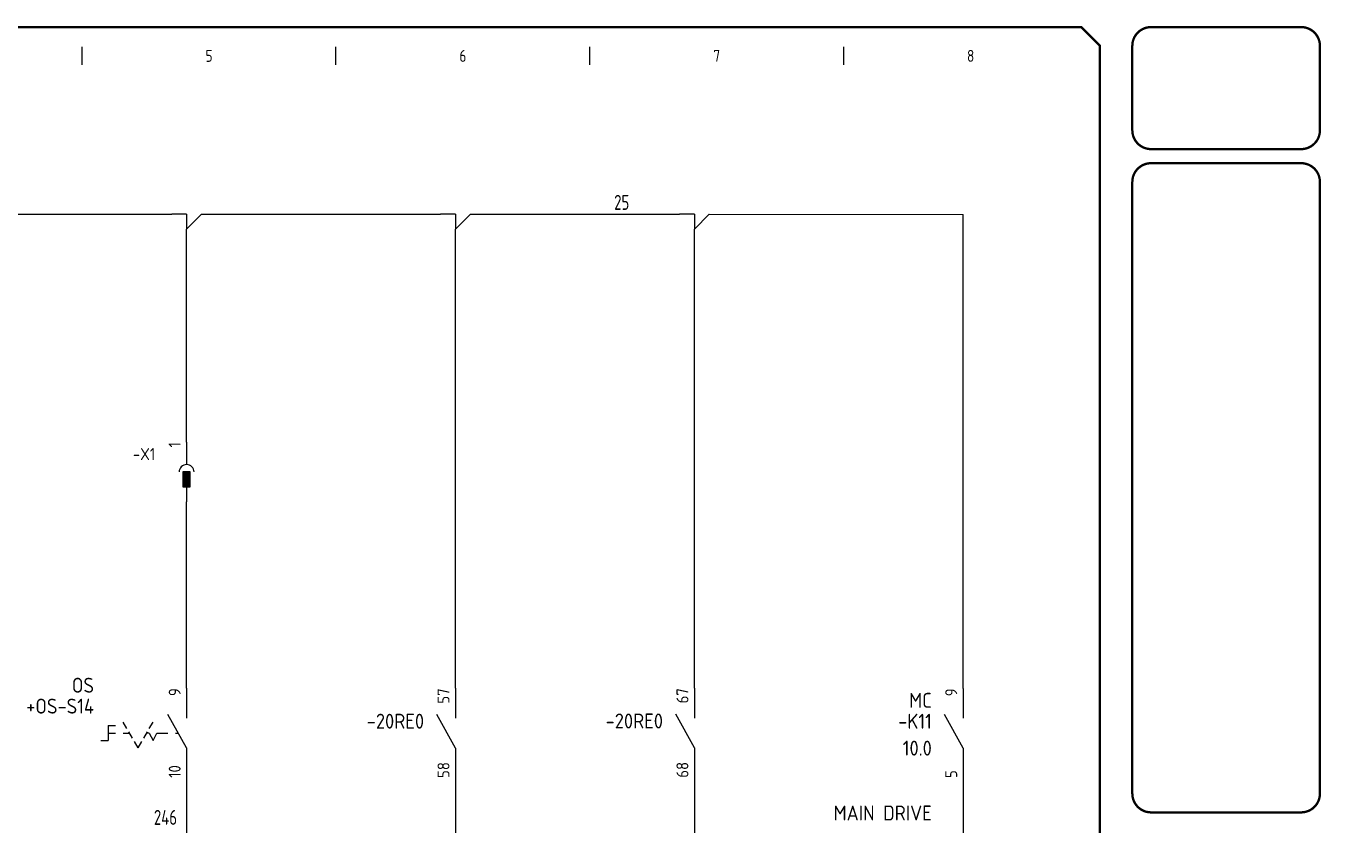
# Model space of a CAD drawing. Header units: millimetres. Extents: x 0 to 840, y 0 to 593.
# Drawn here: x 406.2 to 839.8, y 325.6 to 593 of the extents above; entities that cross this region are included whole.
import ezdxf
from ezdxf.enums import TextEntityAlignment as Align

# ---------------------------------------------------------------- set-up
doc = ezdxf.new("R2010")
doc.units = ezdxf.units.MM
doc.header["$LTSCALE"] = 10
doc.header["$MEASUREMENT"] = 0
for name, color, linetype in [('BLU_1.0mm^2', 5, 'Continuous'), ('BLU_1.5mm^2', 5, 'Continuous'), ('DESCCHILD', 7, 'Continuous'), ('LOC', 8, 'Continuous'), ('SYMS', 7, 'Continuous'), ('TAGS', 150, 'Continuous'), ('TERMS', 123, 'Continuous'), ('TITLE', 7, 'Continuous'), ('WIRENO', 72, 'Continuous'), ('XREFCHILD', 134, 'Continuous')]:
    doc.layers.add(name, color=color, linetype=linetype)
doc.styles.add('ITALIC', font='ITALIC')
doc.styles.add('SIMPLEX', font='simplex')
doc.styles.add('WD_IEC', font='isocp2.shx', dxfattribs={"width": 0.9, "height": 4})

# ---------------------------------------------------------------- blocks, each defined once
blk = doc.blocks.new('VSS112')
for p, q in [((0, 7.5), (0, 2.5)), ((0, -2.5), (-3.12, 3.12)), ((-13.12, 1.25), (-11.88, 1.25)), ((-13.12, 1.25), (-13.12, -1.25)), ((-13.12, 0), (-11.88, 0)), ((-10, 0.75), (-10.62, 1.83)), ((-10.62, 0), (-9.57, 0)), ((-9.06, -0.88), (-9.69, 0.21)), ((-7.19, -0.88), (-6.56, 0.21)), ((-6.25, 0), (-6.68, 0)), ((-6.25, 0.75), (-5.62, 1.83)), ((-6.25, 0), (-5.62, -1.25)), ((-5.62, -1.25), (-5, 0)), ((-5, 0), (-3.12, 0)), ((-1.88, 0), (-1.39, 0)), ((-14.38, -1.25), (-13.12, -1.25)), ((-8.12, -2.5), (-8.75, -1.42)), ((-8.12, -2.5), (-7.5, -1.42)), ((0, -2.5), (0, -7.5))]:
    blk.add_line(p, q)
at = {"style": 'WD_IEC'}
for tag, p in [('INST', (-15.5, 10.25)), ('LOC', (-15.5, 6.75)), ('TAG1', (-15.5, 3.25)), ('DESC1', (-15.5, -10.35)), ('DESC2', (-15.5, -13.85)), ('DESC3', (-15.5, -17.35))]:
    blk.add_attdef(tag, text='', height=2.5, dxfattribs=at).set_placement(p, align=Align.RIGHT)
at = {"style": 'WD_IEC', "flags": 8}
for tag, p in [('POS2', (-5.62, 3.5)), ('POS1', (-10.62, 3.5))]:
    blk.add_attdef(tag, text='', height=2, rotation=90, dxfattribs=at).set_placement(p, align=Align.MIDDLE_LEFT)
at = {"style": 'WD_IEC'}
blk.add_attdef('TERM01', text='', height=2, rotation=90, dxfattribs=at).set_placement((-1, 7.5), align=Align.RIGHT)
at = {"style": 'WD_IEC', "flags": 1}
for tag, p, height in [('X2TERM01', (0, 7.5), 0.32), ('CONTACT', (0.5, 4.5), 1), ('X1LINK', (0, 0), 0.32), ('X8TERM02', (0, -7.5), 0.32), ('ASSYCODE', (1, -9), 1), ('FAMILY', (1, -10.5), 1), ('CATDESC', (1, -12), 1)]:
    blk.add_attdef(tag, p, '', height=height, dxfattribs=at)
at = {"style": 'WD_IEC', "flags": 9}
for tag, p in [('MFG', (-16, -0.25)), ('CAT', (-16, -2.75))]:
    blk.add_attdef(tag, text='', height=1.5, dxfattribs=at).set_placement(p, align=Align.RIGHT)
at = {"style": 'WD_IEC'}
blk.add_attdef('TERM02', (-1, -7.5), '', height=2, rotation=90, dxfattribs=at)
at = {"lineweight": 15, "style": 'WD_IEC'}
blk.add_attdef('XREF', text='', height=2.5, dxfattribs=at).set_placement((-15.5, -6.35), align=Align.RIGHT)
blk.add_attdef('STATE', (1.25, -6.35), '', height=2.5, dxfattribs=at)
blk = doc.blocks.new('VCR21')
for p, q in [((0, 7.5), (0, 2.5)), ((0, -2.5), (-3.125, 3.125)), ((0, -2.5), (0, -7.5))]:
    blk.add_line(p, q)
at = {"style": 'WD_IEC'}
for tag, p in [('INST', (-5.25, 7.75)), ('LOC', (-5.25, 4.25)), ('TAG2', (-5.25, 0.75)), ('XREF', (-5.25, -3.75)), ('DESC1', (-5.25, -7.6)), ('DESC2', (-5.25, -11.1)), ('DESC3', (-5.25, -14.6))]:
    blk.add_attdef(tag, text='', height=2.5, dxfattribs=at).set_placement(p, align=Align.RIGHT)
blk.add_attdef('TERM01', text='', height=2, rotation=90, dxfattribs=at).set_placement((-1, 7.5), align=Align.RIGHT)
at = {"style": 'WD_IEC', "flags": 1}
for tag, p, height in [('X2TERM01', (0, 7.5), 0.32), ('X4LINK', (-2, 0), 0.32), ('X1LINK', (-0.5, 0), 0.32), ('CONTACT', (4, -3.5), 1), ('FAMILY', (4, -5), 1), ('X8TERM02', (0, -7.5), 0.32)]:
    blk.add_attdef(tag, p, '', height=height, dxfattribs=at)
at = {"style": 'WD_IEC'}
blk.add_attdef('TERM02', (-1, -7.5), '', height=2, rotation=90, dxfattribs=at)
blk = doc.blocks.new('acade_title')
at = {"layer": 'SYMS'}
for p, q in [((425, 580), (425, 586)), ((510, 580), (510, 586)), ((595, 580), (595, 586)), ((680, 580), (680, 586))]:
    blk.add_line(p, q, dxfattribs=at)
at = {"layer": 'TITLE'}
blk.add_line((765.79, 586.36), (765.79, 551.29), dxfattribs=at)
at = {"layer": 'TITLE', "const_width": 0.784}
blk.add_lwpolyline([(765.79, 7.07), (765.79, 586.36), (759.5, 592.64), (7.07, 592.64), (0.79, 586.36), (0.79, 7.07), (7.07, 0.79), (759.5, 0.79)], close=True, dxfattribs=at)
for points in [[(782.91, 592.64, 0.414214), (776.63, 586.36, 0.414214)], [(839.44, 586.36, 0.414214), (833.16, 592.64, 0.414214)], [(776.63, 558.09, 0.414214), (782.91, 551.81, 0.414214)], [(833.16, 551.81, 0.414214), (839.44, 558.09, 0.414214)], [(782.91, 547.1, 0.414214), (776.63, 540.82, 0.414214)], [(839.44, 540.82, 0.414214), (833.16, 547.1, 0.414214)], [(776.63, 336.15, 0.414214), (782.91, 329.87, 0.414214)], [(833.16, 329.87, 0.414214), (839.44, 336.15, 0.414214)]]:
    blk.add_lwpolyline(points, format="xyb", dxfattribs=at)
for points in [[(833.16, 592.64), (782.91, 592.64)], [(776.63, 586.36), (776.63, 558.09)], [(839.44, 586.36), (839.44, 558.09)], [(833.16, 551.81), (782.91, 551.81)], [(833.16, 547.1), (782.91, 547.1)], [(776.63, 540.82), (776.63, 336.15)], [(839.44, 540.82), (839.44, 336.15)], [(782.91, 329.87), (833.16, 329.87)]]:
    blk.add_lwpolyline(points, dxfattribs=at)
at = {"layer": 'SYMS', "style": 'WD_IEC', "width": 0.9}
for s, p in [('5', (467.5, 581)), ('6', (552.5, 581)), ('7', (637.5, 581)), ('8', (722.5, 581))]:
    blk.add_text(s, height=4, dxfattribs=at).set_placement(p, align=Align.CENTER)
at = {"layer": 'TITLE', "color": 1, "style": 'ITALIC'}
for tag, height, p in [('TITLE#1', 3, (806.47, 85.58)), ('TITLE#2', 3, (806.47, 80.5)), ('TITLE#3', 3, (806.47, 75.41)), ('TITLE#4', 3, (806.47, 70.33)), ('DWG#', 4, (806.47, 20.76))]:
    blk.add_attdef(tag, text='', height=height, dxfattribs=at).set_placement(p, align=Align.CENTER)
at = {"layer": 'TITLE', "color": 1, "style": 'SIMPLEX'}
blk.add_attdef('CAD#', (772.63, 49.19), '', height=2.5, rotation=90, dxfattribs=at)
at = {"layer": 'TITLE', "color": 1}
for tag, p, height, style in [('ENGINEER', (783.37, 49.19), 2.5, 'ITALIC'), ('CHKDBY', (813.2, 49.2), 2.5, 'ITALIC'), ('JOB#', (789.06, 41.3), 2.5, 'SIMPLEX'), ('DRAWNBY', (814.95, 41.3), 2.5, 'ITALIC'), ('SCALE', (786.29, 33.76), 2.5, 'SIMPLEX'), ('DATE', (812.8, 33.76), 2.5, 'SIMPLEX'), ('SHTS', (815.9, 6.29), 4, 'ITALIC')]:
    blk.add_attdef(tag, p, '', height=height, dxfattribs=dict(at, style=style))
at = {"layer": 'TITLE', "color": 1, "style": 'ITALIC'}
blk.add_attdef('SH#', text='', height=4, dxfattribs=at).set_placement((799.54, 6.29), align=Align.RIGHT)
at = {"layer": 'TITLE', "color": 7, "flags": 9}
blk.add_attdef('WD_TB', (782.91, 0.79), '', height=3.14, dxfattribs=at)
blk = doc.blocks.new('VC02JP1')
for p, q in [((0, 5), (0, 1.25)), ((0, -2.5), (0, -5))]:
    blk.add_line(p, q)
blk.add_lwpolyline([(0.62, 0), (-0.62, 0), (-0.62, -2.5), (0.62, -2.5)], close=True)
blk.add_arc((0, 0), 1.25, 0, 180)
blk.add_point((0, 0))
blk.add_solid([(0.62, -2.5), (0.62, 0), (-0.62, -2.5), (-0.62, 0)])
at = {"style": 'WD_IEC', "flags": 1}
for tag, p in [('INST', (-5.25, 8)), ('LOC', (-5.25, 5))]:
    blk.add_attdef(tag, text='', height=2, dxfattribs=at).set_placement(p, align=Align.RIGHT)
at = {"style": 'WD_IEC'}
blk.add_attdef('TERM01', text='', height=2, rotation=90, dxfattribs=at).set_placement((-1, 5), align=Align.RIGHT)
at = {"style": 'WD_IEC', "flags": 1}
for tag, p, height in [('X2TERM01', (0, 5), 0.32), ('X2TERMDESC01', (0, 4.48), 0.32), ('MFG', (2.75, 4), 1.5), ('CAT', (2.75, 1.5), 1.5), ('X4LINK', (-1.25, -1.25), 0.32), ('X1LINK', (1.25, -1.25), 0.32), ('ASSYCODE', (2.75, -2.75), 1), ('FAMILY', (2.75, -4.25), 1), ('X8TERM01', (0, -5), 0.32), ('X8TERMDESC01', (0, -5.52), 0.32), ('CATDESC', (2.75, -5.75), 1)]:
    blk.add_attdef(tag, p, '', height=height, dxfattribs=at)
at = {"style": 'WD_IEC'}
for tag, p in [('TAG2', (-5.25, 2)), ('DESC1', (-5.25, -5.1)), ('DESC2', (-5.25, -8.1)), ('DESC3', (-5.25, -11.1))]:
    blk.add_attdef(tag, text='', height=2, dxfattribs=at).set_placement(p, align=Align.RIGHT)
blk = doc.blocks.new('WD_WNH')
at = {"linetype": 'Continuous', "style": 'WD_IEC', "width": 0.8}
blk.add_attdef('WIRENO', text='', height=2.5, dxfattribs=at).set_placement((0, 0.75), align=Align.CENTER)
at = {"style": 'WD_IEC', "flags": 1}
for tag, p in [('W08USER', (0, 0.375)), ('W04USER', (0, 0.875)), ('W05USER', (0, 0.75)), ('W09USER', (0, 0.25)), ('W03USER', (0, 1)), ('W06USER', (0, 0.625)), ('W07USER', (0, 0.5)), ('W02USER', (0, 1.125)), ('W01USER', (0, 1.25)), ('W10USER', (0, 0.125))]:
    blk.add_attdef(tag, text='', height=0.08, dxfattribs=at).set_placement(p, align=Align.CENTER)
blk = doc.blocks.new('WD_WNV')
at = {"linetype": 'Continuous', "style": 'WD_IEC', "width": 0.8}
blk.add_attdef('WIRENO', text='', height=2.5, dxfattribs=at).set_placement((-1.6, 0), align=Align.MIDDLE_RIGHT)
at = {"style": 'WD_IEC', "flags": 1}
for tag, p in [('W08USER', (-1, 0.375)), ('W04USER', (-1, 0.875)), ('W05USER', (-1, 0.75)), ('W09USER', (-1, 0.25)), ('W03USER', (-1, 1)), ('W06USER', (-1, 0.625)), ('W07USER', (-1, 0.5)), ('W02USER', (-1, 1.125)), ('W01USER', (-1, 1.25)), ('W10USER', (-1, 0.125))]:
    blk.add_attdef(tag, text='', height=0.08, dxfattribs=at).set_placement(p, align=Align.CENTER)
blk = doc.blocks.new('HT0_184')
for p, q in [((0, 0), (-2.5, 0)), ((0, 0), (0, -2.5)), ((0, -2.5), (2.5, 0))]:
    blk.add_line(p, q)
at = {"style": 'WD_IEC', "flags": 1}
for tag, p in [('X4TERM01', (-2.5, 0)), ('X1TERM01', (2.5, 0)), ('X8TERM01', (0, -2.5)), ('WDWSEQ', (1.53, -1.26))]:
    blk.add_attdef(tag, p, '', height=0.4, dxfattribs=at)

msp = doc.modelspace()

# ---------------------------------------------------------------- linework, layer by layer
at = {"layer": 'BLU_1.0mm^2'}
for p, q in [((375, 529.99), (455, 530)), ((465, 530), (545.01, 529.99)), ((555.01, 529.99), (625, 529.99)), ((635, 529.99), (720, 529.98)), ((720, 371.36), (720, 529.98)), ((550.01, 371.38), (550.01, 524.99)), ((630, 371.45), (630, 524.99))]:
    msp.add_line(p, q, dxfattribs=at)
at = {"layer": 'BLU_1.5mm^2'}
for p, q in [((460, 453.77), (460, 525)), ((460, 371.42), (460, 433.77)), ((460, 341.42), (460, 314.95)), ((550.01, 341.38), (550.01, 157.86)), ((630, 341.45), (630, 158.3)), ((720, 341.36), (720, 223.32))]:
    msp.add_line(p, q, dxfattribs=at)

# ---------------------------------------------------------------- block references
at = {"layer": 'BLU_1.0mm^2', "xscale": 2, "yscale": 2, "zscale": 2}
for p in [(460, 530), (550.01, 529.99), (630, 529.99)]:
    msp.add_blockref('HT0_184', p, dxfattribs=at)
at = {"layer": 'SYMS'}
msp.add_blockref('acade_title', (0, 0), dxfattribs=at)
ref = msp.add_blockref('VC02JP1', (459.99, 443.77), dxfattribs=dict(at, xscale=2, yscale=2, zscale=2))
ref.add_attrib('TAG2', '-X1', dxfattribs={"layer": 'TAGS', "height": 4, "style": 'WD_IEC'}).set_placement((449.49, 447.77), align=Align.RIGHT)
ref.add_attrib('TERM01', '1', dxfattribs={"layer": 'TERMS', "height": 4, "rotation": 90, "style": 'WD_IEC'}).set_placement((457.99, 453.77), align=Align.RIGHT)
ref = msp.add_blockref('VSS112', (460, 356.42), dxfattribs=dict(at, xscale=2, yscale=2, zscale=2))
ref.add_attrib('TAG1', '+OS-S14', dxfattribs={"layer": 'TAGS', "height": 5, "style": 'WD_IEC'}).set_placement((429, 362.92), align=Align.RIGHT)
ref.add_attrib('LOC', 'OS', dxfattribs={"layer": 'LOC', "height": 5, "style": 'WD_IEC'}).set_placement((429, 369.92), align=Align.RIGHT)
ref.add_attrib('TERM01', '9', dxfattribs={"layer": 'TERMS', "height": 4, "rotation": 90, "style": 'WD_IEC'}).set_placement((458, 371.42), align=Align.RIGHT)
ref.add_attrib('TERM02', '10', (458, 341.42), dxfattribs={"layer": 'TERMS', "height": 4, "rotation": 90, "style": 'WD_IEC'})
ref = msp.add_blockref('VCR21', (550.01, 356.38), dxfattribs=dict(at, xscale=2, yscale=2, zscale=2))
ref.add_attrib('TAG2', '-20RE0', dxfattribs={"layer": 'TAGS', "height": 5, "style": 'WD_IEC'}).set_placement((539.51, 357.88), align=Align.RIGHT)
ref.add_attrib('TERM01', '57', dxfattribs={"layer": 'TERMS', "height": 4, "rotation": 90, "style": 'WD_IEC'}).set_placement((548.01, 371.38), align=Align.RIGHT)
ref.add_attrib('TERM02', '58', (548.01, 341.38), dxfattribs={"layer": 'TERMS', "height": 4, "rotation": 90, "style": 'WD_IEC'})
ref = msp.add_blockref('VCR21', (630, 356.45), dxfattribs=dict(at, xscale=2, yscale=2, zscale=2))
ref.add_attrib('TAG2', '-20RE0', dxfattribs={"layer": 'TAGS', "height": 5, "style": 'WD_IEC'}).set_placement((619.5, 357.95), align=Align.RIGHT)
ref.add_attrib('TERM01', '67', dxfattribs={"layer": 'TERMS', "height": 4, "rotation": 90, "style": 'WD_IEC'}).set_placement((628, 371.45), align=Align.RIGHT)
ref.add_attrib('TERM02', '68', (628, 341.45), dxfattribs={"layer": 'TERMS', "height": 4, "rotation": 90, "style": 'WD_IEC'})
ref = msp.add_blockref('VCR21', (720, 356.36), dxfattribs=dict(at, xscale=2, yscale=2, zscale=2))
ref.add_attrib('TAG2', '-K11', dxfattribs={"layer": 'TAGS', "height": 5, "style": 'WD_IEC'}).set_placement((709.5, 357.86), align=Align.RIGHT)
ref.add_attrib('LOC', 'MC', dxfattribs={"layer": 'LOC', "height": 5, "style": 'WD_IEC'}).set_placement((709.5, 364.86), align=Align.RIGHT)
ref.add_attrib('DESC3', 'MAIN DRIVE', dxfattribs={"layer": 'DESCCHILD', "height": 5, "style": 'WD_IEC'}).set_placement((709.5, 327.16), align=Align.RIGHT)
ref.add_attrib('XREF', '10.0', dxfattribs={"layer": 'XREFCHILD', "height": 5, "style": 'WD_IEC'}).set_placement((709.5, 348.86), align=Align.RIGHT)
ref.add_attrib('TERM01', '9', dxfattribs={"layer": 'TERMS', "height": 4, "rotation": 90, "style": 'WD_IEC'}).set_placement((718, 371.36), align=Align.RIGHT)
ref.add_attrib('TERM02', '5', (718, 341.36), dxfattribs={"layer": 'TERMS', "height": 4, "rotation": 90, "style": 'WD_IEC'})
at = {"layer": 'WIRENO'}
ref = msp.add_blockref('WD_WNH', (605.68, 529.99), dxfattribs=dict(at, xscale=2, yscale=2, zscale=2))
ref.add_attrib('WIRENO', '25', dxfattribs={"linetype": 'Continuous', "height": 5, "style": 'WD_IEC', "width": 0.8}).set_placement((605.68, 531.49), align=Align.CENTER)
ref = msp.add_blockref('WD_WNV', (460, 328.19), dxfattribs=dict(at, xscale=2, yscale=2, zscale=2))
ref.add_attrib('WIRENO', '246', dxfattribs={"linetype": 'Continuous', "height": 5, "style": 'WD_IEC', "width": 0.8}).set_placement((456.8, 328.19), align=Align.MIDDLE_RIGHT)

doc.saveas('drawing.dxf')
